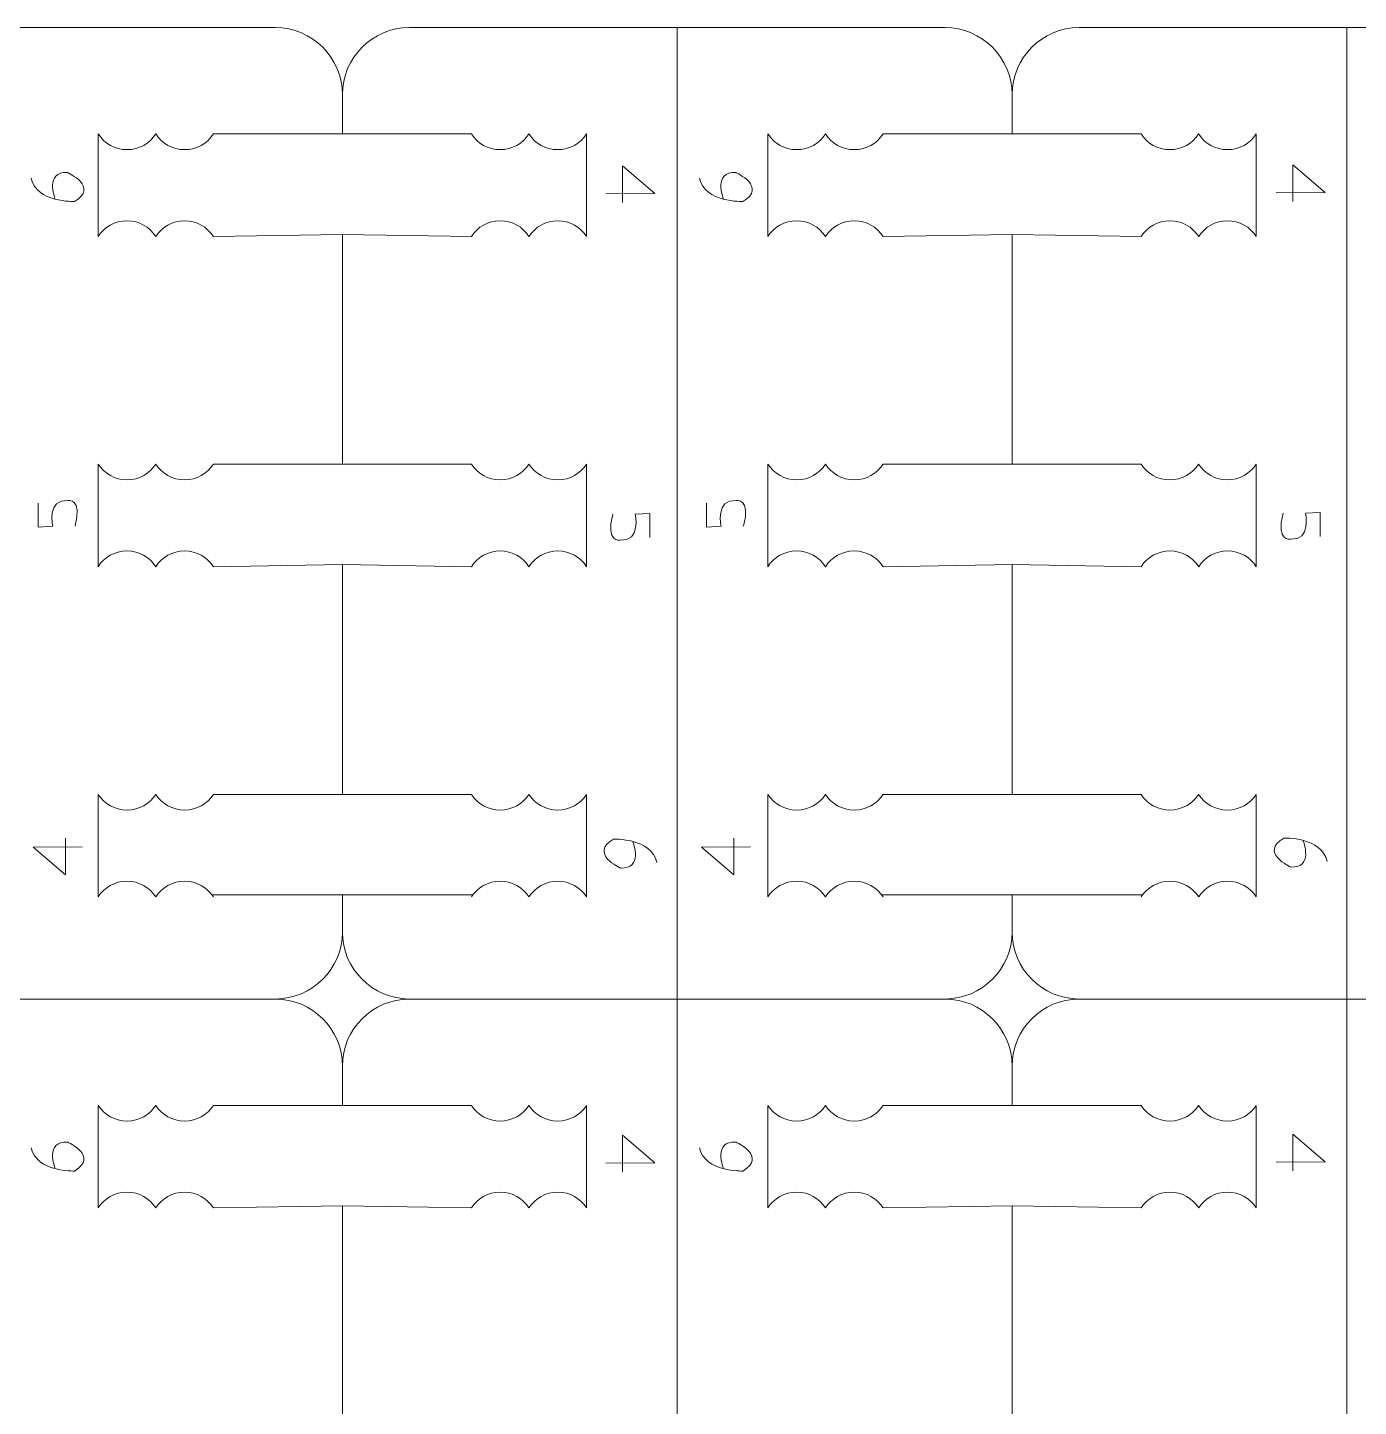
# Model space of a CAD drawing. Header units: centimetres. Extents: x -25 to 25, y -32.5 to 32.5.
# Drawn here: x -2.708 to 1.341, y 15.61 to 19.805 of the extents above; entities that cross this region are included whole.
import ezdxf

# ---------------------------------------------------------------- set-up
doc = ezdxf.new("R2010")
doc.units = ezdxf.units.CM
doc.header["$MEASUREMENT"] = 0
doc.layers.add('Capa 1', color=7, linetype='Continuous')

msp = doc.modelspace()

# ---------------------------------------------------------------- linework, layer by layer
at = {"layer": 'Capa 1', "color": 250, "lineweight": 9}
for points, knots in [([(-2.14275, 19.48185), (-2.14275, 19.48185), (-1.75042, 19.48185), (-1.75042, 19.48185), (-1.75042, 19.48185), (-1.75042, 19.48185), (-1.75042, 19.60151), (-1.75042, 19.60151), (-1.75042, 19.60151), (-1.75042, 19.71365), (-1.84218, 19.80541), (-1.95432, 19.80541), (-1.95432, 19.80541), (-1.95432, 19.80541), (-2.32014, 19.80541), (-2.76906, 19.80541)], [0, 0, 0, 0, 0.2, 0.2, 0.2, 0.2, 0.4, 0.4, 0.4, 0.4, 0.6, 0.6, 0.6, 0.6, 1, 1, 1, 1]), ([(-1.75042, 19.60151), (-1.75042, 19.71365), (-1.65867, 19.80541), (-1.54653, 19.80541), (-1.54653, 19.80541), (-1.54653, 19.80541), (-1.1807, 19.80541), (-0.73178, 19.80541)], [0, 0, 0, 0, 0.3333333, 0.3333333, 0.3333333, 0.3333333, 1, 1, 1, 1]), ([(-0.10547, 19.48185), (-0.10547, 19.48185), (0.28686, 19.48185), (0.28686, 19.48185), (0.28686, 19.48185), (0.28686, 19.48185), (0.28686, 19.60151), (0.28686, 19.60151), (0.28686, 19.60151), (0.28686, 19.71365), (0.1951, 19.80541), (0.08296, 19.80541), (0.08296, 19.80541), (0.08296, 19.80541), (-0.28286, 19.80541), (-0.73178, 19.80541)], [0, 0, 0, 0, 0.2, 0.2, 0.2, 0.2, 0.4, 0.4, 0.4, 0.4, 0.6, 0.6, 0.6, 0.6, 1, 1, 1, 1]), ([(0.28686, 19.60151), (0.28686, 19.71365), (0.37861, 19.80541), (0.49076, 19.80541), (0.49076, 19.80541), (0.49076, 19.80541), (0.85658, 19.80541), (1.3055, 19.80541)], [0, 0, 0, 0, 0.3333333, 0.3333333, 0.3333333, 0.3333333, 1, 1, 1, 1]), ([(1.93181, 19.48185), (1.93181, 19.48185), (2.32414, 19.48185), (2.32414, 19.48185), (2.32414, 19.48185), (2.32414, 19.48185), (2.32414, 19.60151), (2.32414, 19.60151), (2.32414, 19.60151), (2.32414, 19.71365), (2.23238, 19.80541), (2.12024, 19.80541), (2.12024, 19.80541), (2.12024, 19.80541), (1.75442, 19.80541), (1.3055, 19.80541)], [0, 0, 0, 0, 0.2, 0.2, 0.2, 0.2, 0.4, 0.4, 0.4, 0.4, 0.6, 0.6, 0.6, 0.6, 1, 1, 1, 1]), ([(-2.31798, 19.48185), (-2.33648, 19.45303), (-2.36881, 19.43393), (-2.40559, 19.43393), (-2.40559, 19.43393), (-2.44238, 19.43393), (-2.47471, 19.45303), (-2.49321, 19.48185)], [0, 0, 0, 0, 0.3333333, 0.3333333, 0.3333333, 0.3333333, 1, 1, 1, 1]), ([(-2.14275, 19.48185), (-2.16125, 19.45303), (-2.19358, 19.43393), (-2.23037, 19.43393), (-2.23037, 19.43393), (-2.26715, 19.43393), (-2.29948, 19.45303), (-2.31798, 19.48185)], [0, 0, 0, 0, 0.3333333, 0.3333333, 0.3333333, 0.3333333, 1, 1, 1, 1]), ([(-1.3581, 19.48185), (-1.3396, 19.45303), (-1.30727, 19.43393), (-1.27048, 19.43393), (-1.27048, 19.43393), (-1.2337, 19.43393), (-1.20136, 19.45303), (-1.18287, 19.48185)], [0, 0, 0, 0, 0.3333333, 0.3333333, 0.3333333, 0.3333333, 1, 1, 1, 1]), ([(-1.18287, 19.48185), (-1.16437, 19.45303), (-1.13204, 19.43393), (-1.09525, 19.43393), (-1.09525, 19.43393), (-1.05847, 19.43393), (-1.02614, 19.45303), (-1.00764, 19.48185)], [0, 0, 0, 0, 0.3333333, 0.3333333, 0.3333333, 0.3333333, 1, 1, 1, 1]), ([(-0.2807, 19.48185), (-0.2992, 19.45303), (-0.33153, 19.43393), (-0.36831, 19.43393), (-0.36831, 19.43393), (-0.4051, 19.43393), (-0.43743, 19.45303), (-0.45593, 19.48185)], [0, 0, 0, 0, 0.3333333, 0.3333333, 0.3333333, 0.3333333, 1, 1, 1, 1]), ([(-0.10547, 19.48185), (-0.12397, 19.45303), (-0.1563, 19.43393), (-0.19308, 19.43393), (-0.19308, 19.43393), (-0.22987, 19.43393), (-0.2622, 19.45303), (-0.2807, 19.48185)], [0, 0, 0, 0, 0.3333333, 0.3333333, 0.3333333, 0.3333333, 1, 1, 1, 1]), ([(0.67919, 19.48185), (0.69768, 19.45303), (0.73001, 19.43393), (0.7668, 19.43393), (0.7668, 19.43393), (0.80358, 19.43393), (0.83592, 19.45303), (0.85441, 19.48185)], [0, 0, 0, 0, 0.3333333, 0.3333333, 0.3333333, 0.3333333, 1, 1, 1, 1]), ([(0.85441, 19.48185), (0.87291, 19.45303), (0.90524, 19.43393), (0.94203, 19.43393), (0.94203, 19.43393), (0.97881, 19.43393), (1.01115, 19.45303), (1.02964, 19.48185)], [0, 0, 0, 0, 0.3333333, 0.3333333, 0.3333333, 0.3333333, 1, 1, 1, 1]), ([(-2.31815, 19.16975), (-2.33664, 19.19857), (-2.36898, 19.21767), (-2.40576, 19.21767), (-2.40576, 19.21767), (-2.44255, 19.21767), (-2.47488, 19.19857), (-2.49337, 19.16975)], [0, 0, 0, 0, 0.3333333, 0.3333333, 0.3333333, 0.3333333, 1, 1, 1, 1]), ([(-2.14292, 19.16975), (-2.16141, 19.19857), (-2.19375, 19.21767), (-2.23053, 19.21767), (-2.23053, 19.21767), (-2.26732, 19.21767), (-2.29965, 19.19857), (-2.31815, 19.16975)], [0, 0, 0, 0, 0.3333333, 0.3333333, 0.3333333, 0.3333333, 1, 1, 1, 1]), ([(-1.35793, 19.16975), (-1.33943, 19.19857), (-1.3071, 19.21767), (-1.27032, 19.21767), (-1.27032, 19.21767), (-1.23353, 19.21767), (-1.2012, 19.19857), (-1.1827, 19.16975)], [0, 0, 0, 0, 0.3333333, 0.3333333, 0.3333333, 0.3333333, 1, 1, 1, 1]), ([(-1.1827, 19.16975), (-1.1642, 19.19857), (-1.13187, 19.21767), (-1.09509, 19.21767), (-1.09509, 19.21767), (-1.0583, 19.21767), (-1.02597, 19.19857), (-1.00747, 19.16975)], [0, 0, 0, 0, 0.3333333, 0.3333333, 0.3333333, 0.3333333, 1, 1, 1, 1]), ([(-0.28087, 19.16975), (-0.29936, 19.19857), (-0.33169, 19.21767), (-0.36848, 19.21767), (-0.36848, 19.21767), (-0.40526, 19.21767), (-0.4376, 19.19857), (-0.45609, 19.16975)], [0, 0, 0, 0, 0.3333333, 0.3333333, 0.3333333, 0.3333333, 1, 1, 1, 1]), ([(-0.10564, 19.16975), (-0.12413, 19.19857), (-0.15647, 19.21767), (-0.19325, 19.21767), (-0.19325, 19.21767), (-0.23004, 19.21767), (-0.26237, 19.19857), (-0.28087, 19.16975)], [0, 0, 0, 0, 0.3333333, 0.3333333, 0.3333333, 0.3333333, 1, 1, 1, 1]), ([(0.67935, 19.16975), (0.69785, 19.19857), (0.73018, 19.21767), (0.76697, 19.21767), (0.76697, 19.21767), (0.80375, 19.21767), (0.83608, 19.19857), (0.85458, 19.16975)], [0, 0, 0, 0, 0.3333333, 0.3333333, 0.3333333, 0.3333333, 1, 1, 1, 1]), ([(0.85458, 19.16975), (0.87308, 19.19857), (0.90541, 19.21767), (0.94219, 19.21767), (0.94219, 19.21767), (0.97898, 19.21767), (1.01131, 19.19857), (1.02981, 19.16975)], [0, 0, 0, 0, 0.3333333, 0.3333333, 0.3333333, 0.3333333, 1, 1, 1, 1]), ([(-2.14275, 18.47699), (-2.14275, 18.47699), (-1.75042, 18.47699), (-1.75042, 18.47699), (-1.75042, 18.47699), (-1.75042, 18.47699), (-1.75042, 19.176), (-1.75042, 19.176), (-1.75042, 19.176), (-1.75042, 19.176), (-2.14292, 19.16975), (-2.14292, 19.16975)], [0, 0, 0, 0, 0.25, 0.25, 0.25, 0.25, 0.5, 0.5, 0.5, 0.5, 1, 1, 1, 1]), ([(-0.10547, 18.47699), (-0.10547, 18.47699), (0.28686, 18.47699), (0.28686, 18.47699), (0.28686, 18.47699), (0.28686, 18.47699), (0.28686, 19.176), (0.28686, 19.176), (0.28686, 19.176), (0.28686, 19.176), (-0.10564, 19.16975), (-0.10564, 19.16975)], [0, 0, 0, 0, 0.25, 0.25, 0.25, 0.25, 0.5, 0.5, 0.5, 0.5, 1, 1, 1, 1]), ([(-2.31798, 18.47699), (-2.33648, 18.44818), (-2.36881, 18.42908), (-2.40559, 18.42908), (-2.40559, 18.42908), (-2.44238, 18.42908), (-2.47471, 18.44818), (-2.49321, 18.47699)], [0, 0, 0, 0, 0.3333333, 0.3333333, 0.3333333, 0.3333333, 1, 1, 1, 1]), ([(-2.14275, 18.47699), (-2.16125, 18.44818), (-2.19358, 18.42908), (-2.23037, 18.42908), (-2.23037, 18.42908), (-2.26715, 18.42908), (-2.29948, 18.44818), (-2.31798, 18.47699)], [0, 0, 0, 0, 0.3333333, 0.3333333, 0.3333333, 0.3333333, 1, 1, 1, 1]), ([(-1.3581, 18.47699), (-1.3396, 18.44818), (-1.30727, 18.42908), (-1.27048, 18.42908), (-1.27048, 18.42908), (-1.2337, 18.42908), (-1.20136, 18.44818), (-1.18287, 18.47699)], [0, 0, 0, 0, 0.3333333, 0.3333333, 0.3333333, 0.3333333, 1, 1, 1, 1]), ([(-1.18287, 18.47699), (-1.16437, 18.44818), (-1.13204, 18.42908), (-1.09525, 18.42908), (-1.09525, 18.42908), (-1.05847, 18.42908), (-1.02614, 18.44818), (-1.00764, 18.47699)], [0, 0, 0, 0, 0.3333333, 0.3333333, 0.3333333, 0.3333333, 1, 1, 1, 1]), ([(-0.2807, 18.47699), (-0.2992, 18.44818), (-0.33153, 18.42908), (-0.36831, 18.42908), (-0.36831, 18.42908), (-0.4051, 18.42908), (-0.43743, 18.44818), (-0.45593, 18.47699)], [0, 0, 0, 0, 0.3333333, 0.3333333, 0.3333333, 0.3333333, 1, 1, 1, 1]), ([(-0.10547, 18.47699), (-0.12397, 18.44818), (-0.1563, 18.42908), (-0.19308, 18.42908), (-0.19308, 18.42908), (-0.22987, 18.42908), (-0.2622, 18.44818), (-0.2807, 18.47699)], [0, 0, 0, 0, 0.3333333, 0.3333333, 0.3333333, 0.3333333, 1, 1, 1, 1]), ([(0.67919, 18.47699), (0.69768, 18.44818), (0.73001, 18.42908), (0.7668, 18.42908), (0.7668, 18.42908), (0.80358, 18.42908), (0.83592, 18.44818), (0.85441, 18.47699)], [0, 0, 0, 0, 0.3333333, 0.3333333, 0.3333333, 0.3333333, 1, 1, 1, 1]), ([(0.85441, 18.47699), (0.87291, 18.44818), (0.90524, 18.42908), (0.94203, 18.42908), (0.94203, 18.42908), (0.97881, 18.42908), (1.01115, 18.44818), (1.02964, 18.47699)], [0, 0, 0, 0, 0.3333333, 0.3333333, 0.3333333, 0.3333333, 1, 1, 1, 1]), ([(-2.31815, 18.16489), (-2.33664, 18.19371), (-2.36898, 18.21281), (-2.40576, 18.21281), (-2.40576, 18.21281), (-2.44255, 18.21281), (-2.47488, 18.19371), (-2.49337, 18.16489)], [0, 0, 0, 0, 0.3333333, 0.3333333, 0.3333333, 0.3333333, 1, 1, 1, 1]), ([(-2.14292, 18.16489), (-2.16141, 18.19371), (-2.19375, 18.21281), (-2.23053, 18.21281), (-2.23053, 18.21281), (-2.26732, 18.21281), (-2.29965, 18.19371), (-2.31815, 18.16489)], [0, 0, 0, 0, 0.3333333, 0.3333333, 0.3333333, 0.3333333, 1, 1, 1, 1]), ([(-1.35793, 18.16489), (-1.33943, 18.19371), (-1.3071, 18.21281), (-1.27032, 18.21281), (-1.27032, 18.21281), (-1.23353, 18.21281), (-1.2012, 18.19371), (-1.1827, 18.16489)], [0, 0, 0, 0, 0.3333333, 0.3333333, 0.3333333, 0.3333333, 1, 1, 1, 1]), ([(-1.1827, 18.16489), (-1.1642, 18.19371), (-1.13187, 18.21281), (-1.09509, 18.21281), (-1.09509, 18.21281), (-1.0583, 18.21281), (-1.02597, 18.19371), (-1.00747, 18.16489)], [0, 0, 0, 0, 0.3333333, 0.3333333, 0.3333333, 0.3333333, 1, 1, 1, 1]), ([(-0.28087, 18.16489), (-0.29936, 18.19371), (-0.33169, 18.21281), (-0.36848, 18.21281), (-0.36848, 18.21281), (-0.40526, 18.21281), (-0.4376, 18.19371), (-0.45609, 18.16489)], [0, 0, 0, 0, 0.3333333, 0.3333333, 0.3333333, 0.3333333, 1, 1, 1, 1]), ([(-0.10564, 18.16489), (-0.12413, 18.19371), (-0.15647, 18.21281), (-0.19325, 18.21281), (-0.19325, 18.21281), (-0.23004, 18.21281), (-0.26237, 18.19371), (-0.28087, 18.16489)], [0, 0, 0, 0, 0.3333333, 0.3333333, 0.3333333, 0.3333333, 1, 1, 1, 1]), ([(0.67935, 18.16489), (0.69785, 18.19371), (0.73018, 18.21281), (0.76697, 18.21281), (0.76697, 18.21281), (0.80375, 18.21281), (0.83608, 18.19371), (0.85458, 18.16489)], [0, 0, 0, 0, 0.3333333, 0.3333333, 0.3333333, 0.3333333, 1, 1, 1, 1]), ([(0.85458, 18.16489), (0.87308, 18.19371), (0.90541, 18.21281), (0.94219, 18.21281), (0.94219, 18.21281), (0.97898, 18.21281), (1.01131, 18.19371), (1.02981, 18.16489)], [0, 0, 0, 0, 0.3333333, 0.3333333, 0.3333333, 0.3333333, 1, 1, 1, 1]), ([(-2.14275, 17.47214), (-2.14275, 17.47214), (-1.75042, 17.47214), (-1.75042, 17.47214), (-1.75042, 17.47214), (-1.75042, 17.47214), (-1.75042, 18.17115), (-1.75042, 18.17115), (-1.75042, 18.17115), (-1.75042, 18.17115), (-2.14292, 18.16489), (-2.14292, 18.16489)], [0, 0, 0, 0, 0.25, 0.25, 0.25, 0.25, 0.5, 0.5, 0.5, 0.5, 1, 1, 1, 1]), ([(-0.10547, 17.47214), (-0.10547, 17.47214), (0.28686, 17.47214), (0.28686, 17.47214), (0.28686, 17.47214), (0.28686, 17.47214), (0.28686, 18.17115), (0.28686, 18.17115), (0.28686, 18.17115), (0.28686, 18.17115), (-0.10564, 18.16489), (-0.10564, 18.16489)], [0, 0, 0, 0, 0.25, 0.25, 0.25, 0.25, 0.5, 0.5, 0.5, 0.5, 1, 1, 1, 1]), ([(-2.31798, 17.47214), (-2.33648, 17.44332), (-2.36881, 17.42422), (-2.40559, 17.42422), (-2.40559, 17.42422), (-2.44238, 17.42422), (-2.47471, 17.44332), (-2.49321, 17.47214)], [0, 0, 0, 0, 0.3333333, 0.3333333, 0.3333333, 0.3333333, 1, 1, 1, 1]), ([(-2.14275, 17.47214), (-2.16125, 17.44332), (-2.19358, 17.42422), (-2.23037, 17.42422), (-2.23037, 17.42422), (-2.26715, 17.42422), (-2.29948, 17.44332), (-2.31798, 17.47214)], [0, 0, 0, 0, 0.3333333, 0.3333333, 0.3333333, 0.3333333, 1, 1, 1, 1]), ([(-1.3581, 17.47214), (-1.3396, 17.44332), (-1.30727, 17.42422), (-1.27048, 17.42422), (-1.27048, 17.42422), (-1.2337, 17.42422), (-1.20136, 17.44332), (-1.18287, 17.47214)], [0, 0, 0, 0, 0.3333333, 0.3333333, 0.3333333, 0.3333333, 1, 1, 1, 1]), ([(-1.18287, 17.47214), (-1.16437, 17.44332), (-1.13204, 17.42422), (-1.09525, 17.42422), (-1.09525, 17.42422), (-1.05847, 17.42422), (-1.02614, 17.44332), (-1.00764, 17.47214)], [0, 0, 0, 0, 0.3333333, 0.3333333, 0.3333333, 0.3333333, 1, 1, 1, 1]), ([(-0.2807, 17.47214), (-0.2992, 17.44332), (-0.33153, 17.42422), (-0.36831, 17.42422), (-0.36831, 17.42422), (-0.4051, 17.42422), (-0.43743, 17.44332), (-0.45593, 17.47214)], [0, 0, 0, 0, 0.3333333, 0.3333333, 0.3333333, 0.3333333, 1, 1, 1, 1]), ([(-0.10547, 17.47214), (-0.12397, 17.44332), (-0.1563, 17.42422), (-0.19308, 17.42422), (-0.19308, 17.42422), (-0.22987, 17.42422), (-0.2622, 17.44332), (-0.2807, 17.47214)], [0, 0, 0, 0, 0.3333333, 0.3333333, 0.3333333, 0.3333333, 1, 1, 1, 1]), ([(0.67919, 17.47214), (0.69768, 17.44332), (0.73001, 17.42422), (0.7668, 17.42422), (0.7668, 17.42422), (0.80358, 17.42422), (0.83592, 17.44332), (0.85441, 17.47214)], [0, 0, 0, 0, 0.3333333, 0.3333333, 0.3333333, 0.3333333, 1, 1, 1, 1]), ([(0.85441, 17.47214), (0.87291, 17.44332), (0.90524, 17.42422), (0.94203, 17.42422), (0.94203, 17.42422), (0.97881, 17.42422), (1.01115, 17.44332), (1.02964, 17.47214)], [0, 0, 0, 0, 0.3333333, 0.3333333, 0.3333333, 0.3333333, 1, 1, 1, 1]), ([(-2.31815, 17.16004), (-2.33664, 17.18885), (-2.36898, 17.20795), (-2.40576, 17.20795), (-2.40576, 17.20795), (-2.44255, 17.20795), (-2.47488, 17.18885), (-2.49337, 17.16004)], [0, 0, 0, 0, 0.3333333, 0.3333333, 0.3333333, 0.3333333, 1, 1, 1, 1]), ([(-2.14292, 17.16004), (-2.16141, 17.18885), (-2.19375, 17.20795), (-2.23053, 17.20795), (-2.23053, 17.20795), (-2.26732, 17.20795), (-2.29965, 17.18885), (-2.31815, 17.16004)], [0, 0, 0, 0, 0.3333333, 0.3333333, 0.3333333, 0.3333333, 1, 1, 1, 1]), ([(-1.35793, 17.16004), (-1.33943, 17.18885), (-1.3071, 17.20795), (-1.27032, 17.20795), (-1.27032, 17.20795), (-1.23353, 17.20795), (-1.2012, 17.18885), (-1.1827, 17.16004)], [0, 0, 0, 0, 0.3333333, 0.3333333, 0.3333333, 0.3333333, 1, 1, 1, 1]), ([(-1.1827, 17.16004), (-1.1642, 17.18885), (-1.13187, 17.20795), (-1.09509, 17.20795), (-1.09509, 17.20795), (-1.0583, 17.20795), (-1.02597, 17.18885), (-1.00747, 17.16004)], [0, 0, 0, 0, 0.3333333, 0.3333333, 0.3333333, 0.3333333, 1, 1, 1, 1]), ([(-0.28087, 17.16004), (-0.29936, 17.18885), (-0.33169, 17.20795), (-0.36848, 17.20795), (-0.36848, 17.20795), (-0.40526, 17.20795), (-0.4376, 17.18885), (-0.45609, 17.16004)], [0, 0, 0, 0, 0.3333333, 0.3333333, 0.3333333, 0.3333333, 1, 1, 1, 1]), ([(-0.10564, 17.16004), (-0.12413, 17.18885), (-0.15647, 17.20795), (-0.19325, 17.20795), (-0.19325, 17.20795), (-0.23004, 17.20795), (-0.26237, 17.18885), (-0.28087, 17.16004)], [0, 0, 0, 0, 0.3333333, 0.3333333, 0.3333333, 0.3333333, 1, 1, 1, 1]), ([(0.67935, 17.16004), (0.69785, 17.18885), (0.73018, 17.20795), (0.76697, 17.20795), (0.76697, 17.20795), (0.80375, 17.20795), (0.83608, 17.18885), (0.85458, 17.16004)], [0, 0, 0, 0, 0.3333333, 0.3333333, 0.3333333, 0.3333333, 1, 1, 1, 1]), ([(0.85458, 17.16004), (0.87308, 17.18885), (0.90541, 17.20795), (0.94219, 17.20795), (0.94219, 17.20795), (0.97898, 17.20795), (1.01131, 17.18885), (1.02981, 17.16004)], [0, 0, 0, 0, 0.3333333, 0.3333333, 0.3333333, 0.3333333, 1, 1, 1, 1]), ([(-2.76906, 16.84941), (-2.29695, 16.84941), (-1.95432, 16.84941), (-1.95432, 16.84941), (-1.95432, 16.84941), (-1.84218, 16.84941), (-1.75042, 16.94117), (-1.75042, 17.05331), (-1.75042, 17.05331), (-1.75042, 17.05331), (-1.75042, 17.16629), (-1.75042, 17.16629), (-1.75042, 17.16629), (-1.75042, 17.16629), (-2.14727, 17.16629), (-2.14727, 17.16629)], [0, 0, 0, 0, 0.2, 0.2, 0.2, 0.2, 0.4, 0.4, 0.4, 0.4, 0.6, 0.6, 0.6, 0.6, 1, 1, 1, 1]), ([(-0.73178, 16.84941), (-0.25966, 16.84941), (0.08296, 16.84941), (0.08296, 16.84941), (0.08296, 16.84941), (0.1951, 16.84941), (0.28686, 16.94117), (0.28686, 17.05331), (0.28686, 17.05331), (0.28686, 17.05331), (0.28686, 17.16629), (0.28686, 17.16629), (0.28686, 17.16629), (0.28686, 17.16629), (-0.10999, 17.16629), (-0.10999, 17.16629)], [0, 0, 0, 0, 0.2, 0.2, 0.2, 0.2, 0.4, 0.4, 0.4, 0.4, 0.6, 0.6, 0.6, 0.6, 1, 1, 1, 1]), ([(1.3055, 16.84941), (1.77762, 16.84941), (2.12024, 16.84941), (2.12024, 16.84941), (2.12024, 16.84941), (2.23238, 16.84941), (2.32414, 16.94117), (2.32414, 17.05331), (2.32414, 17.05331), (2.32414, 17.05331), (2.32414, 17.16629), (2.32414, 17.16629), (2.32414, 17.16629), (2.32414, 17.16629), (1.9273, 17.16629), (1.9273, 17.16629)], [0, 0, 0, 0, 0.2, 0.2, 0.2, 0.2, 0.4, 0.4, 0.4, 0.4, 0.6, 0.6, 0.6, 0.6, 1, 1, 1, 1]), ([(-1.75042, 17.05331), (-1.75042, 16.94117), (-1.65867, 16.84941), (-1.54653, 16.84941), (-1.54653, 16.84941), (-1.54653, 16.84941), (-1.2039, 16.84941), (-0.73178, 16.84941)], [0, 0, 0, 0, 0.3333333, 0.3333333, 0.3333333, 0.3333333, 1, 1, 1, 1]), ([(0.28686, 17.05331), (0.28686, 16.94117), (0.37861, 16.84941), (0.49076, 16.84941), (0.49076, 16.84941), (0.49076, 16.84941), (0.83338, 16.84941), (1.3055, 16.84941)], [0, 0, 0, 0, 0.3333333, 0.3333333, 0.3333333, 0.3333333, 1, 1, 1, 1]), ([(-2.14275, 16.52586), (-2.14275, 16.52586), (-1.75042, 16.52586), (-1.75042, 16.52586), (-1.75042, 16.52586), (-1.75042, 16.52586), (-1.75042, 16.64552), (-1.75042, 16.64552), (-1.75042, 16.64552), (-1.75042, 16.75766), (-1.84218, 16.84941), (-1.95432, 16.84941)], [0, 0, 0, 0, 0.25, 0.25, 0.25, 0.25, 0.5, 0.5, 0.5, 0.5, 1, 1, 1, 1]), ([(-0.10547, 16.52586), (-0.10547, 16.52586), (0.28686, 16.52586), (0.28686, 16.52586), (0.28686, 16.52586), (0.28686, 16.52586), (0.28686, 16.64552), (0.28686, 16.64552), (0.28686, 16.64552), (0.28686, 16.75766), (0.1951, 16.84941), (0.08296, 16.84941)], [0, 0, 0, 0, 0.25, 0.25, 0.25, 0.25, 0.5, 0.5, 0.5, 0.5, 1, 1, 1, 1]), ([(-2.31798, 16.52586), (-2.33648, 16.49704), (-2.36881, 16.47794), (-2.40559, 16.47794), (-2.40559, 16.47794), (-2.44238, 16.47794), (-2.47471, 16.49704), (-2.49321, 16.52586)], [0, 0, 0, 0, 0.3333333, 0.3333333, 0.3333333, 0.3333333, 1, 1, 1, 1]), ([(-2.14275, 16.52586), (-2.16125, 16.49704), (-2.19358, 16.47794), (-2.23037, 16.47794), (-2.23037, 16.47794), (-2.26715, 16.47794), (-2.29948, 16.49704), (-2.31798, 16.52586)], [0, 0, 0, 0, 0.3333333, 0.3333333, 0.3333333, 0.3333333, 1, 1, 1, 1]), ([(-1.3581, 16.52586), (-1.3396, 16.49704), (-1.30727, 16.47794), (-1.27048, 16.47794), (-1.27048, 16.47794), (-1.2337, 16.47794), (-1.20136, 16.49704), (-1.18287, 16.52586)], [0, 0, 0, 0, 0.3333333, 0.3333333, 0.3333333, 0.3333333, 1, 1, 1, 1]), ([(-1.18287, 16.52586), (-1.16437, 16.49704), (-1.13204, 16.47794), (-1.09525, 16.47794), (-1.09525, 16.47794), (-1.05847, 16.47794), (-1.02614, 16.49704), (-1.00764, 16.52586)], [0, 0, 0, 0, 0.3333333, 0.3333333, 0.3333333, 0.3333333, 1, 1, 1, 1]), ([(-0.2807, 16.52586), (-0.2992, 16.49704), (-0.33153, 16.47794), (-0.36831, 16.47794), (-0.36831, 16.47794), (-0.4051, 16.47794), (-0.43743, 16.49704), (-0.45593, 16.52586)], [0, 0, 0, 0, 0.3333333, 0.3333333, 0.3333333, 0.3333333, 1, 1, 1, 1]), ([(-0.10547, 16.52586), (-0.12397, 16.49704), (-0.1563, 16.47794), (-0.19308, 16.47794), (-0.19308, 16.47794), (-0.22987, 16.47794), (-0.2622, 16.49704), (-0.2807, 16.52586)], [0, 0, 0, 0, 0.3333333, 0.3333333, 0.3333333, 0.3333333, 1, 1, 1, 1]), ([(0.67919, 16.52586), (0.69768, 16.49704), (0.73001, 16.47794), (0.7668, 16.47794), (0.7668, 16.47794), (0.80358, 16.47794), (0.83592, 16.49704), (0.85441, 16.52586)], [0, 0, 0, 0, 0.3333333, 0.3333333, 0.3333333, 0.3333333, 1, 1, 1, 1]), ([(0.85441, 16.52586), (0.87291, 16.49704), (0.90524, 16.47794), (0.94203, 16.47794), (0.94203, 16.47794), (0.97881, 16.47794), (1.01115, 16.49704), (1.02964, 16.52586)], [0, 0, 0, 0, 0.3333333, 0.3333333, 0.3333333, 0.3333333, 1, 1, 1, 1]), ([(-2.31815, 16.21376), (-2.33664, 16.24258), (-2.36898, 16.26168), (-2.40576, 16.26168), (-2.40576, 16.26168), (-2.44255, 16.26168), (-2.47488, 16.24258), (-2.49337, 16.21376)], [0, 0, 0, 0, 0.3333333, 0.3333333, 0.3333333, 0.3333333, 1, 1, 1, 1]), ([(-2.14292, 16.21376), (-2.16141, 16.24258), (-2.19375, 16.26168), (-2.23053, 16.26168), (-2.23053, 16.26168), (-2.26732, 16.26168), (-2.29965, 16.24258), (-2.31815, 16.21376)], [0, 0, 0, 0, 0.3333333, 0.3333333, 0.3333333, 0.3333333, 1, 1, 1, 1]), ([(-1.35793, 16.21376), (-1.33943, 16.24258), (-1.3071, 16.26168), (-1.27032, 16.26168), (-1.27032, 16.26168), (-1.23353, 16.26168), (-1.2012, 16.24258), (-1.1827, 16.21376)], [0, 0, 0, 0, 0.3333333, 0.3333333, 0.3333333, 0.3333333, 1, 1, 1, 1]), ([(-1.1827, 16.21376), (-1.1642, 16.24258), (-1.13187, 16.26168), (-1.09509, 16.26168), (-1.09509, 16.26168), (-1.0583, 16.26168), (-1.02597, 16.24258), (-1.00747, 16.21376)], [0, 0, 0, 0, 0.3333333, 0.3333333, 0.3333333, 0.3333333, 1, 1, 1, 1]), ([(-0.28087, 16.21376), (-0.29936, 16.24258), (-0.33169, 16.26168), (-0.36848, 16.26168), (-0.36848, 16.26168), (-0.40526, 16.26168), (-0.4376, 16.24258), (-0.45609, 16.21376)], [0, 0, 0, 0, 0.3333333, 0.3333333, 0.3333333, 0.3333333, 1, 1, 1, 1]), ([(-0.10564, 16.21376), (-0.12413, 16.24258), (-0.15647, 16.26168), (-0.19325, 16.26168), (-0.19325, 16.26168), (-0.23004, 16.26168), (-0.26237, 16.24258), (-0.28087, 16.21376)], [0, 0, 0, 0, 0.3333333, 0.3333333, 0.3333333, 0.3333333, 1, 1, 1, 1]), ([(0.67935, 16.21376), (0.69785, 16.24258), (0.73018, 16.26168), (0.76697, 16.26168), (0.76697, 16.26168), (0.80375, 16.26168), (0.83608, 16.24258), (0.85458, 16.21376)], [0, 0, 0, 0, 0.3333333, 0.3333333, 0.3333333, 0.3333333, 1, 1, 1, 1]), ([(0.85458, 16.21376), (0.87308, 16.24258), (0.90541, 16.26168), (0.94219, 16.26168), (0.94219, 16.26168), (0.97898, 16.26168), (1.01131, 16.24258), (1.02981, 16.21376)], [0, 0, 0, 0, 0.3333333, 0.3333333, 0.3333333, 0.3333333, 1, 1, 1, 1]), ([(-2.14275, 15.521), (-2.14275, 15.521), (-1.75042, 15.521), (-1.75042, 15.521), (-1.75042, 15.521), (-1.75042, 15.521), (-1.75042, 16.22001), (-1.75042, 16.22001), (-1.75042, 16.22001), (-1.75042, 16.22001), (-2.14292, 16.21376), (-2.14292, 16.21376)], [0, 0, 0, 0, 0.25, 0.25, 0.25, 0.25, 0.5, 0.5, 0.5, 0.5, 1, 1, 1, 1]), ([(-0.10547, 15.521), (-0.10547, 15.521), (0.28686, 15.521), (0.28686, 15.521), (0.28686, 15.521), (0.28686, 15.521), (0.28686, 16.22001), (0.28686, 16.22001), (0.28686, 16.22001), (0.28686, 16.22001), (-0.10564, 16.21376), (-0.10564, 16.21376)], [0, 0, 0, 0, 0.25, 0.25, 0.25, 0.25, 0.5, 0.5, 0.5, 0.5, 1, 1, 1, 1])]:
    msp.add_open_spline(points, degree=3, knots=knots, dxfattribs=at)
for points in [[(-0.73177, 16.84941), (-0.73177, 16.84941), (-0.73177, 19.80542), (-0.73177, 19.80542)], [(1.30551, 16.84941), (1.30551, 16.84941), (1.30551, 19.80542), (1.30551, 19.80542)], [(-2.49337, 19.16975), (-2.49337, 19.16975), (-2.49321, 19.48185), (-2.49321, 19.48185)], [(-1.3581, 19.48185), (-1.3581, 19.48185), (-1.75042, 19.48185), (-1.75042, 19.48185)], [(-1.00747, 19.16975), (-1.00747, 19.16975), (-1.00764, 19.48185), (-1.00764, 19.48185)], [(-0.45609, 19.16975), (-0.45609, 19.16975), (-0.45593, 19.48185), (-0.45593, 19.48185)], [(0.67919, 19.48185), (0.67919, 19.48185), (0.28686, 19.48185), (0.28686, 19.48185)], [(1.02981, 19.16975), (1.02981, 19.16975), (1.02964, 19.48185), (1.02964, 19.48185)], [(-1.75042, 19.176), (-1.75042, 19.176), (-1.35793, 19.16975), (-1.35793, 19.16975)], [(0.28686, 19.176), (0.28686, 19.176), (0.67935, 19.16975), (0.67935, 19.16975)], [(-2.49337, 18.16489), (-2.49337, 18.16489), (-2.49321, 18.47699), (-2.49321, 18.47699)], [(-1.3581, 18.47699), (-1.3581, 18.47699), (-1.75042, 18.47699), (-1.75042, 18.47699)], [(-1.00747, 18.16489), (-1.00747, 18.16489), (-1.00764, 18.47699), (-1.00764, 18.47699)], [(-0.45609, 18.16489), (-0.45609, 18.16489), (-0.45593, 18.47699), (-0.45593, 18.47699)], [(0.67919, 18.47699), (0.67919, 18.47699), (0.28686, 18.47699), (0.28686, 18.47699)], [(1.02981, 18.16489), (1.02981, 18.16489), (1.02964, 18.47699), (1.02964, 18.47699)], [(-1.75042, 18.17115), (-1.75042, 18.17115), (-1.35793, 18.16489), (-1.35793, 18.16489)], [(0.28686, 18.17115), (0.28686, 18.17115), (0.67935, 18.16489), (0.67935, 18.16489)], [(-2.49337, 17.16004), (-2.49337, 17.16004), (-2.49321, 17.47214), (-2.49321, 17.47214)], [(-1.3581, 17.47214), (-1.3581, 17.47214), (-1.75042, 17.47214), (-1.75042, 17.47214)], [(-1.00747, 17.16004), (-1.00747, 17.16004), (-1.00764, 17.47214), (-1.00764, 17.47214)], [(-0.45609, 17.16004), (-0.45609, 17.16004), (-0.45593, 17.47214), (-0.45593, 17.47214)], [(0.67919, 17.47214), (0.67919, 17.47214), (0.28686, 17.47214), (0.28686, 17.47214)], [(1.02981, 17.16004), (1.02981, 17.16004), (1.02964, 17.47214), (1.02964, 17.47214)], [(-1.35358, 17.16629), (-1.48587, 17.16629), (-1.61814, 17.16629), (-1.75042, 17.16629)], [(0.6837, 17.16629), (0.55142, 17.16629), (0.41914, 17.16629), (0.28686, 17.16629)], [(-1.75042, 16.64552), (-1.75042, 16.75766), (-1.65867, 16.84941), (-1.54653, 16.84941)], [(-0.73177, 13.89342), (-0.73177, 13.89342), (-0.73177, 16.84943), (-0.73177, 16.84943)], [(0.28686, 16.64552), (0.28686, 16.75766), (0.37861, 16.84941), (0.49076, 16.84941)], [(1.30551, 13.89342), (1.30551, 13.89342), (1.30551, 16.84943), (1.30551, 16.84943)], [(-2.49337, 16.21376), (-2.49337, 16.21376), (-2.49321, 16.52586), (-2.49321, 16.52586)], [(-1.3581, 16.52586), (-1.3581, 16.52586), (-1.75042, 16.52586), (-1.75042, 16.52586)], [(-1.00747, 16.21376), (-1.00747, 16.21376), (-1.00764, 16.52586), (-1.00764, 16.52586)], [(-0.45609, 16.21376), (-0.45609, 16.21376), (-0.45593, 16.52586), (-0.45593, 16.52586)], [(0.67919, 16.52586), (0.67919, 16.52586), (0.28686, 16.52586), (0.28686, 16.52586)], [(1.02981, 16.21376), (1.02981, 16.21376), (1.02964, 16.52586), (1.02964, 16.52586)], [(-1.75042, 16.22001), (-1.75042, 16.22001), (-1.35793, 16.21376), (-1.35793, 16.21376)], [(0.28686, 16.22001), (0.28686, 16.22001), (0.67935, 16.21376), (0.67935, 16.21376)]]:
    msp.add_open_spline(points, degree=3, dxfattribs=at)
at = {"layer": 'Capa 1', "color": 240, "lineweight": 9}
for points, knots in [([(-0.89809, 19.27328), (-0.89809, 19.27328), (-0.89809, 19.38453), (-0.89809, 19.38453), (-0.89809, 19.38453), (-0.89809, 19.38453), (-0.79963, 19.30085), (-0.79963, 19.30085), (-0.79963, 19.30085), (-0.79963, 19.30085), (-0.94931, 19.29988), (-0.94931, 19.29988)], [0, 0, 0, 0, 0.25, 0.25, 0.25, 0.25, 0.5, 0.5, 0.5, 0.5, 1, 1, 1, 1]), ([(1.14111, 19.27642), (1.14111, 19.27642), (1.14111, 19.38767), (1.14111, 19.38767), (1.14111, 19.38767), (1.14111, 19.38767), (1.23957, 19.30399), (1.23957, 19.30399), (1.23957, 19.30399), (1.23957, 19.30399), (1.08989, 19.30303), (1.08989, 19.30303)], [0, 0, 0, 0, 0.25, 0.25, 0.25, 0.25, 0.5, 0.5, 0.5, 0.5, 1, 1, 1, 1]), ([(-2.62475, 19.28543), (-2.62475, 19.28543), (-2.65705, 19.36814), (-2.58643, 19.3642), (-2.58643, 19.3642), (-2.58643, 19.3642), (-2.48944, 19.32024), (-2.56566, 19.27622), (-2.56566, 19.27622), (-2.56566, 19.27622), (-2.68121, 19.27228), (-2.69695, 19.34709)], [0, 0, 0, 0, 0.25, 0.25, 0.25, 0.25, 0.5, 0.5, 0.5, 0.5, 1, 1, 1, 1]), ([(-0.59142, 19.28546), (-0.59142, 19.28546), (-0.62372, 19.36817), (-0.5531, 19.36423), (-0.5531, 19.36423), (-0.5531, 19.36423), (-0.45611, 19.32027), (-0.53233, 19.27625), (-0.53233, 19.27625), (-0.53233, 19.27625), (-0.64788, 19.27231), (-0.66362, 19.34712)], [0, 0, 0, 0, 0.25, 0.25, 0.25, 0.25, 0.5, 0.5, 0.5, 0.5, 1, 1, 1, 1]), ([(-2.67581, 18.35803), (-2.67581, 18.35803), (-2.67625, 18.28517), (-2.67625, 18.28517), (-2.67625, 18.28517), (-2.67625, 18.28517), (-2.63134, 18.28779), (-2.63134, 18.28779)], [0, 0, 0, 0, 0.3333333, 0.3333333, 0.3333333, 0.3333333, 1, 1, 1, 1]), ([(-2.63134, 18.28779), (-2.63134, 18.28779), (-2.65051, 18.37149), (-2.5858, 18.36657), (-2.5858, 18.36657), (-2.5858, 18.36657), (-2.54145, 18.37542), (-2.56312, 18.28779)], [0, 0, 0, 0, 0.3333333, 0.3333333, 0.3333333, 0.3333333, 1, 1, 1, 1]), ([(-0.64249, 18.35806), (-0.64249, 18.35806), (-0.64292, 18.2852), (-0.64292, 18.2852), (-0.64292, 18.2852), (-0.64292, 18.2852), (-0.59801, 18.28782), (-0.59801, 18.28782)], [0, 0, 0, 0, 0.3333333, 0.3333333, 0.3333333, 0.3333333, 1, 1, 1, 1]), ([(-0.59801, 18.28782), (-0.59801, 18.28782), (-0.61718, 18.37153), (-0.55248, 18.3666), (-0.55248, 18.3666), (-0.55248, 18.3666), (-0.50812, 18.37545), (-0.52979, 18.28782)], [0, 0, 0, 0, 0.3333333, 0.3333333, 0.3333333, 0.3333333, 1, 1, 1, 1]), ([(-0.85982, 18.32435), (-0.85982, 18.32435), (-0.84066, 18.24064), (-0.90536, 18.24556), (-0.90536, 18.24556), (-0.90536, 18.24556), (-0.94972, 18.23671), (-0.92804, 18.32435)], [0, 0, 0, 0, 0.3333333, 0.3333333, 0.3333333, 0.3333333, 1, 1, 1, 1]), ([(-0.81535, 18.25411), (-0.81535, 18.25411), (-0.81491, 18.32697), (-0.81491, 18.32697), (-0.81491, 18.32697), (-0.81491, 18.32697), (-0.85982, 18.32435), (-0.85982, 18.32435)], [0, 0, 0, 0, 0.3333333, 0.3333333, 0.3333333, 0.3333333, 1, 1, 1, 1]), ([(1.17938, 18.32749), (1.17938, 18.32749), (1.19854, 18.24378), (1.13384, 18.24871), (1.13384, 18.24871), (1.13384, 18.24871), (1.08948, 18.23986), (1.11115, 18.32749)], [0, 0, 0, 0, 0.3333333, 0.3333333, 0.3333333, 0.3333333, 1, 1, 1, 1]), ([(1.22385, 18.25725), (1.22385, 18.25725), (1.22428, 18.33011), (1.22428, 18.33011), (1.22428, 18.33011), (1.22428, 18.33011), (1.17938, 18.32749), (1.17938, 18.32749)], [0, 0, 0, 0, 0.3333333, 0.3333333, 0.3333333, 0.3333333, 1, 1, 1, 1]), ([(-2.59307, 17.33886), (-2.59307, 17.33886), (-2.59307, 17.22761), (-2.59307, 17.22761), (-2.59307, 17.22761), (-2.59307, 17.22761), (-2.69153, 17.31129), (-2.69153, 17.31129), (-2.69153, 17.31129), (-2.69153, 17.31129), (-2.54186, 17.31225), (-2.54186, 17.31225)], [0, 0, 0, 0, 0.25, 0.25, 0.25, 0.25, 0.5, 0.5, 0.5, 0.5, 1, 1, 1, 1]), ([(-0.86641, 17.32671), (-0.86641, 17.32671), (-0.83411, 17.244), (-0.90473, 17.24794), (-0.90473, 17.24794), (-0.90473, 17.24794), (-1.00173, 17.2919), (-0.9255, 17.33592), (-0.9255, 17.33592), (-0.9255, 17.33592), (-0.80995, 17.33985), (-0.79421, 17.26505)], [0, 0, 0, 0, 0.25, 0.25, 0.25, 0.25, 0.5, 0.5, 0.5, 0.5, 1, 1, 1, 1]), ([(-0.55975, 17.33889), (-0.55975, 17.33889), (-0.55975, 17.22764), (-0.55975, 17.22764), (-0.55975, 17.22764), (-0.55975, 17.22764), (-0.65821, 17.31132), (-0.65821, 17.31132), (-0.65821, 17.31132), (-0.65821, 17.31132), (-0.50853, 17.31228), (-0.50853, 17.31228)], [0, 0, 0, 0, 0.25, 0.25, 0.25, 0.25, 0.5, 0.5, 0.5, 0.5, 1, 1, 1, 1]), ([(1.17279, 17.32985), (1.17279, 17.32985), (1.20509, 17.24714), (1.13446, 17.25108), (1.13446, 17.25108), (1.13446, 17.25108), (1.03747, 17.29504), (1.11369, 17.33906), (1.11369, 17.33906), (1.11369, 17.33906), (1.22924, 17.34299), (1.24498, 17.26819)], [0, 0, 0, 0, 0.25, 0.25, 0.25, 0.25, 0.5, 0.5, 0.5, 0.5, 1, 1, 1, 1]), ([(-2.62475, 16.33523), (-2.62475, 16.33523), (-2.65705, 16.41794), (-2.58643, 16.414), (-2.58643, 16.414), (-2.58643, 16.414), (-2.48944, 16.37004), (-2.56566, 16.32602), (-2.56566, 16.32602), (-2.56566, 16.32602), (-2.68121, 16.32209), (-2.69695, 16.39689)], [0, 0, 0, 0, 0.25, 0.25, 0.25, 0.25, 0.5, 0.5, 0.5, 0.5, 1, 1, 1, 1]), ([(-0.89809, 16.32357), (-0.89809, 16.32357), (-0.89809, 16.43482), (-0.89809, 16.43482), (-0.89809, 16.43482), (-0.89809, 16.43482), (-0.79963, 16.35114), (-0.79963, 16.35114), (-0.79963, 16.35114), (-0.79963, 16.35114), (-0.94931, 16.35018), (-0.94931, 16.35018)], [0, 0, 0, 0, 0.25, 0.25, 0.25, 0.25, 0.5, 0.5, 0.5, 0.5, 1, 1, 1, 1]), ([(-0.59142, 16.33526), (-0.59142, 16.33526), (-0.62372, 16.41797), (-0.5531, 16.41403), (-0.5531, 16.41403), (-0.5531, 16.41403), (-0.45611, 16.37007), (-0.53233, 16.32605), (-0.53233, 16.32605), (-0.53233, 16.32605), (-0.64788, 16.32212), (-0.66362, 16.39692)], [0, 0, 0, 0, 0.25, 0.25, 0.25, 0.25, 0.5, 0.5, 0.5, 0.5, 1, 1, 1, 1]), ([(1.14111, 16.32671), (1.14111, 16.32671), (1.14111, 16.43796), (1.14111, 16.43796), (1.14111, 16.43796), (1.14111, 16.43796), (1.23957, 16.35428), (1.23957, 16.35428), (1.23957, 16.35428), (1.23957, 16.35428), (1.08989, 16.35332), (1.08989, 16.35332)], [0, 0, 0, 0, 0.25, 0.25, 0.25, 0.25, 0.5, 0.5, 0.5, 0.5, 1, 1, 1, 1])]:
    msp.add_open_spline(points, degree=3, knots=knots, dxfattribs=at)

doc.saveas('drawing.dxf')
